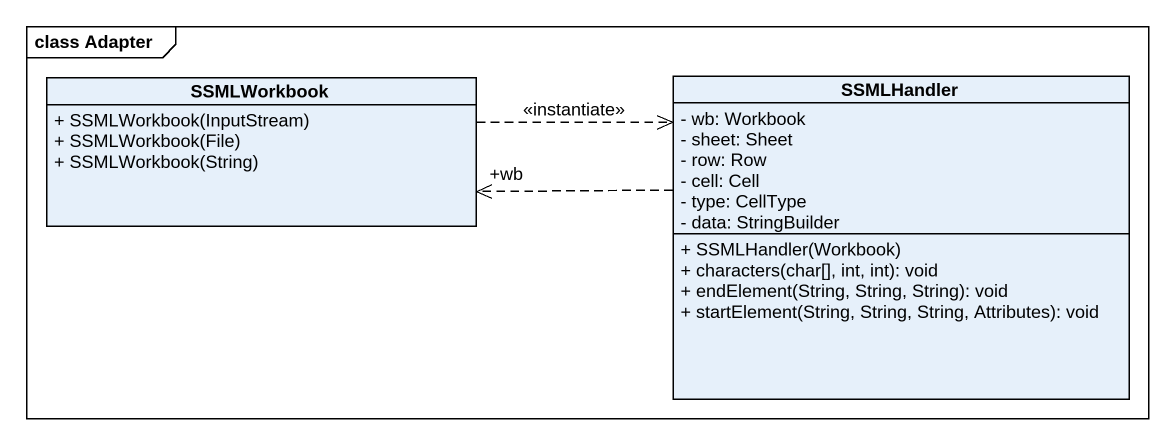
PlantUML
@startuml
mainframe class Adapter
hide circle
hide empty members
skinparam classAttributeIconSize 0
class SSMLWorkbook {
  + SSMLWorkbook(InputStream)
  + SSMLWorkbook(File)
  + SSMLWorkbook(String)
}
class SSMLHandler {
  - wb: Workbook
  - sheet: Sheet
  - row: Row
  - cell: Cell
  - type: CellType
  - data: StringBuilder
  + SSMLHandler(Workbook)
  + characters(char[], int, int): void
  + endElement(String, String, String): void
  + startElement(String, String, String, Attributes): void
}
SSMLWorkbook .right.> SSMLHandler : <<instantiate>>
SSMLHandler .left.> "+wb" SSMLWorkbook
@enduml
